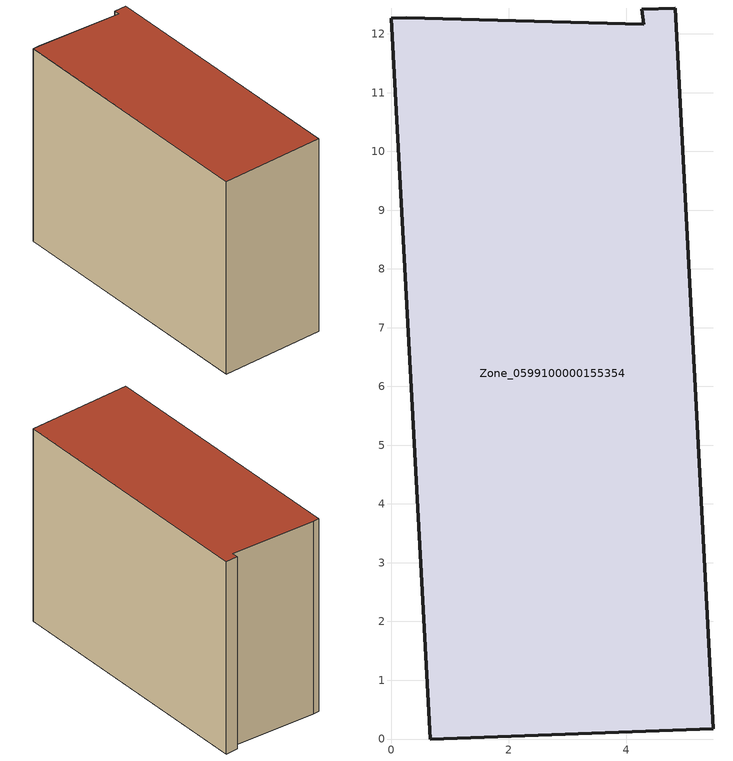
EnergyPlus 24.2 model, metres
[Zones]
Zone_0599100000155354
 floor ground (C_G): 0,12.26 0.26,12.27 4.3,12.16 4.26,12.42 4.83,12.44 5.48,0.17 0.66,0 z0
 wall outside (C_F): 0.66,0 5.48,0.17 4.83,12.44 4.26,12.42 4.3,12.16 0.26,12.27 0,12.26 0.66,0 z0:9.58
 roof outside (C_R): 0.26,12.27 0,12.26 0.66,0 5.48,0.17 4.83,12.44 4.26,12.42 4.3,12.16 z9.58
[BUILDING]
Pand.0599100000155354: North Axis=0; Terrain=City; Loads Convergence Tolerance Value=0.04; Temperature Convergence Tolerance Value=0.4; Solar Distribution=FullExterior; Maximum Number of Warmup Days=25; Minimum Number of Warmup Days=1
[Site:Location]
Rotterdam.The.Hague.AP_ZH_NLD Design_Conditions: Latitude=51.96; Longitude=4.45; Time Zone=1; Elevation=-4.5
[SITE:GROUNDTEMPERATURE:BUILDINGSURFACE]
18, 18, 18, 18, 18, 18, 18, 18, 18, 18, 18, 18
[MATERIAL] Thermal Absorptance=0.9; Solar Absorptance=0.7; Visible Absorptance=0.7
Name | Roughness | Thickness | Conductivity | Density | Specific Heat
G.TI.1946 | MediumSmooth | 0.15 | 1 | 540 | 1210
F.TI.1946 | Rough | 0.3 | 0.857143 | 1920 | 840
R.TI.1946 | MediumRough | 0.2 | 0.1 | 1500 | 1000
[CONSTRUCTION]
C_G: G.TI.1946
C_F: F.TI.1946
C_R: R.TI.1946
[ZONE]
Zone_0599100000155354: Type=1; Multiplier=1; Ceiling Height=Autocalculate; Volume=Autocalculate; Floor Area=autocalculate; Part of Total Floor Area=Yes
[ZONEINFILTRATION:DESIGNFLOWRATE]
Infil_Zone_0599100000155354: Zone or ZoneList or Space or SpaceList=Zone_0599100000155354; Schedule=AlwaysOn; Design Flow Rate Calculation Method=Flow/Area; Flow Rate per Floor Area=0.003; Constant Term Coefficient=1; Temperature Term Coefficient=0; Velocity Term Coefficient=0; Velocity Squared Term Coefficient=0
[HVACTEMPLATE:ZONE:IDEALLOADSAIRSYSTEM]
Zone_0599100000155354: Maximum Heating Supply Air Temperature=50; Minimum Cooling Supply Air Temperature=13; Maximum Heating Supply Air Humidity Ratio=0.0156; Minimum Cooling Supply Air Humidity Ratio=0.0077; Heating Limit=NoLimit; Cooling Limit=NoLimit; Dehumidification Control Type=ConstantSensibleHeatRatio; Cooling Sensible Heat Ratio=0.7; Dehumidification Setpoint=60; Humidification Control Type=None; Humidification Setpoint=30; Outdoor Air Method=None; Outdoor Air Flow Rate per Person=0.00944; Outdoor Air Flow Rate per Zone Floor Area=0; Outdoor Air Flow Rate per Zone=0; Demand Controlled Ventilation Type=None; Outdoor Air Economizer Type=NoEconomizer; Heat Recovery Type=None; Sensible Heat Recovery Effectiveness=0.7; Latent Heat Recovery Effectiveness=0.65
[ZONECONTROL:THERMOSTAT]
ThermostatControl_Zone_0599100000155354: Zone or ZoneList=Zone_0599100000155354; Control Type Schedule=DualSetpointControlType; Control 1=Thermostat_Zone_0599100000155354; Temperature Difference Between Cutout And Setpoint=0
[THERMOSTATSETPOINT:DUALSETPOINT]
Thermostat_Zone_0599100000155354: Heating Setpoint Temperature Schedule=HeatingSetpoint_Zone_0599100000155354; Cooling Setpoint Temperature Schedule=CoolingSetpoint_Zone_0599100000155354
[SCHEDULE:COMPACT]
HeatingSetpoint_Zone_0599100000155354: Through: 12/31, For: AllDays, Until: 24:00, 21
CoolingSetpoint_Zone_0599100000155354: Through: 12/31, For: AllDays, Until: 24:00, 24
DualSetpointControlType: Through: 12/31, For: AllDays, Until: 24:00, 4
AlwaysOn: Through: 12/31, For: AllDays, Until: 24:00, 1
